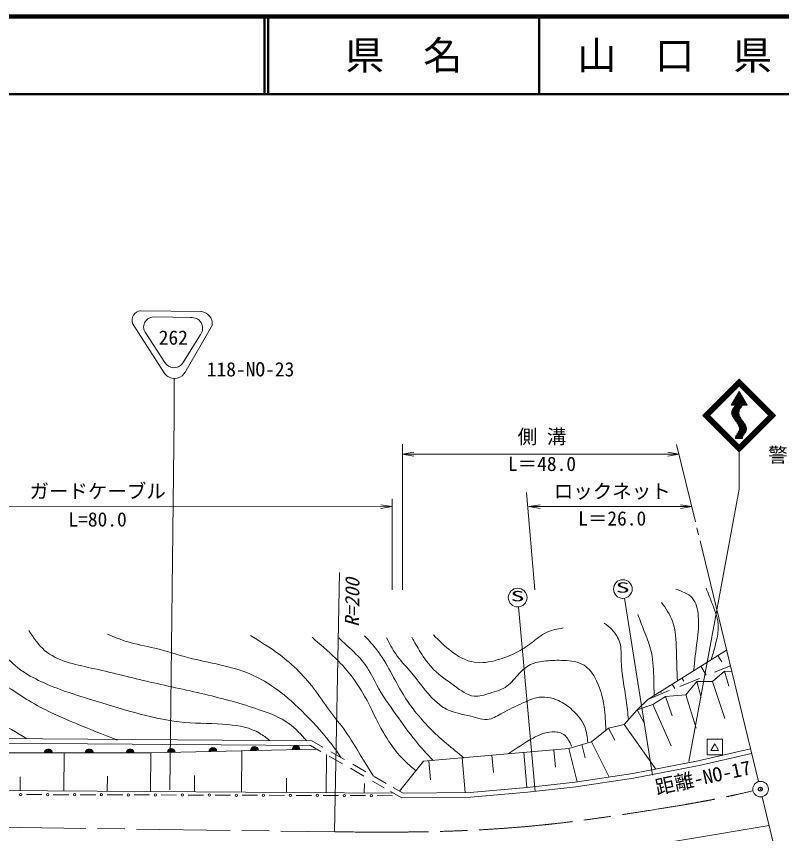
# Model space of a CAD drawing. Units: millimetres, scale not verified. Extents: x 40000 to 680000, y 20000 to 380000.
# Drawn here: x 265940 to 364097, y 275173 to 380000 of the extents above; entities that cross this region are included whole.
import ezdxf
from ezdxf.enums import TextEntityAlignment as Align

# ---------------------------------------------------------------- set-up
doc = ezdxf.new("R2010")
doc.units = ezdxf.units.MM
doc.header["$LTSCALE"] = 1000
doc.header["$PDMODE"] = 32
doc.header["$PDSIZE"] = 500
doc.linetypes.add('CHAIN', pattern=[18.5, 12, -1.5, 3.5, -1.5])
for name, color, linetype, lineweight in [('M-BGD', 7, 'Continuous', 13), ('M-BMK', 2, 'CHAIN', 13), ('M-BMK-SRVR', 3, 'Continuous', 13), ('M-STR-HTXT', 7, 'Continuous', 13), ('M-STR-STR3', 7, 'Continuous', 13), ('M-STR-STRC', 7, 'Continuous', 13), ('M-TTL', 2, 'Continuous', 140), ('M-TTL-LINE', 7, 'Continuous', 50)]:
    doc.layers.add(name, color=color, linetype=linetype, lineweight=lineweight)
doc.layers.add('M-OTRS', color=6, linetype='Continuous')
doc.layers.add('M-TTL-TXT', color=7, linetype='Continuous')
doc.styles.add('ＭＳ ゴシック', font='')
doc.styles.get('ＭＳ ゴシック').set_extended_font_data('MS Gothic')

# ---------------------------------------------------------------- blocks, each defined once
blk = doc.blocks.new('open_arrow')
at = {"color": 0, "linetype": 'Continuous', "lineweight": -2}
blk.add_lwpolyline([(7.5, 1.25), (0, 0), (7.5, -1.25)], dxfattribs=at)

msp = doc.modelspace()

# ---------------------------------------------------------------- linework, layer by layer
at = {"layer": 'M-BGD'}
for p, q in [((346913, 292393), (357026, 298710)), ((356419, 297197), (355910, 298013)), ((357515, 296695), (355474, 295867)), ((354424, 295505), (353715, 296641)), ((355213, 294688), (356749, 295996)), ((356749, 295996), (357321, 294077)), ((356749, 295996), (357694, 295954)), ((353569, 295094), (351017, 294059)), ((351567, 294739), (351315, 295143)), ((351802, 292982), (353223, 294688)), ((353223, 294688), (353777, 292648)), ((353223, 294688), (355213, 294688)), ((355213, 294688), (356819, 289950)), ((349684, 293517), (346913, 292393)), ((350402, 293781), (350047, 294350)), ((347594, 291731), (349186, 292754)), ((348647, 293254), (348547, 293414)), ((349186, 292754), (351802, 292982)), ((349186, 292754), (350074, 290267)), ((351802, 292982), (353116, 288707)), ((346913, 292393), (345547, 291048)), ((345547, 291048), (347594, 291731)), ((347594, 291731), (349916, 286432)), ((343898, 289171), (345547, 291048)), ((345547, 291048), (346504, 289288)), ((339691, 286953), (341908, 288716)), ((341908, 288716), (343898, 289171)), ((341908, 288716), (342685, 287166)), ((343898, 289171), (347953, 283449)), ((303828, 287090), (257142, 287401)), ((303666, 286491), (256951, 286802)), ((303666, 286491), (304994, 285728)), ((303828, 287090), (305260, 286267)), ((336791, 286100), (339691, 286953)), ((338460, 286591), (338890, 284884)), ((339691, 286953), (341973, 282428)), ((283162, 285531), (256930, 285528)), ((272059, 285530), (272026, 280638)), ((283181, 285531), (283148, 280565)), ((304478, 286025), (283162, 285531)), ((294871, 285802), (294835, 280487)), ((305723, 285309), (305690, 280416)), ((306273, 285685), (308041, 284669)), ((318140, 284449), (336791, 286100)), ((327139, 283005), (326942, 285228)), ((331418, 281087), (331019, 285589)), ((335077, 283694), (334880, 285931)), ((336791, 286100), (337856, 281822)), ((360095, 286049), (353408, 284514)), ((360237, 285466), (353533, 283927)), ((306057, 285117), (307751, 284144)), ((315065, 280632), (318140, 284449)), ((319063, 282087), (318848, 284512)), ((323513, 280453), (323120, 284890)), ((353408, 284514), (344994, 282872)), ((308780, 283552), (310510, 282557)), ((309079, 284072), (310766, 283102)), ((353533, 283927), (345095, 282280)), ((266446, 282458), (266434, 280675)), ((277620, 282562), (277607, 280601)), ((288794, 282615), (288781, 280527)), ((300587, 282307), (300574, 280449)), ((311841, 282485), (313380, 281600)), ((344994, 282872), (337627, 281789)), ((345095, 282280), (337704, 281194)), ((310577, 281587), (310569, 280383)), ((311628, 281915), (313121, 281057)), ((314275, 281086), (315533, 280363)), ((331447, 281090), (324149, 280461)), ((337627, 281789), (331447, 281090)), ((337704, 281194), (331506, 280493)), ((255478, 280748), (314336, 280358)), ((269200, 280177), (267223, 280183)), ((272660, 280167), (270683, 280173)), ((276119, 280156), (274142, 280162)), ((279579, 280146), (277602, 280152)), ((283039, 280136), (281062, 280142)), ((286499, 280125), (284522, 280131)), ((289959, 280115), (287982, 280121)), ((293419, 280105), (291442, 280111)), ((296878, 280094), (294901, 280100)), ((300338, 280084), (298361, 280090)), ((303798, 280074), (301821, 280080)), ((307258, 280063), (305281, 280069)), ((310718, 280053), (308741, 280059)), ((314178, 280043), (312201, 280049)), ((313939, 280587), (315376, 279761)), ((324149, 280461), (315533, 280363)), ((331506, 280493), (324179, 279861)), ((324179, 279861), (315376, 279761)), ((336353, 271874), (362480, 276211))]:
    msp.add_line(p, q, dxfattribs=at)
for centre in [(266481, 280185), (269941, 280175), (273401, 280165), (276861, 280154), (280321, 280144), (283781, 280134), (287240, 280123), (290700, 280113), (294160, 280102), (297620, 280092), (301080, 280082), (304540, 280071), (307999, 280061), (311459, 280051)]:
    msp.add_circle(centre, 150, dxfattribs=at)
for centre, radius, start, end in [((291155, 285716), 500, 1.329, 181.329), ((291155, 285716), 500, 1.329, 181.329), ((296484, 285840), 500, 1.329, 181.329), ((296484, 285840), 500, 1.329, 181.329), ((296484, 285840), 450, 1.329, 181.329), ((296484, 285840), 400, 1.329, 181.329), ((296484, 285840), 350, 1.329, 181.329), ((301813, 285963), 500, 1.329, 181.329), ((301813, 285963), 500, 1.329, 181.329), ((301813, 285963), 450, 1.329, 181.329), ((301813, 285963), 400, 1.329, 181.329), ((301813, 285963), 350, 1.329, 181.329), ((301813, 285963), 300, 1.329, 181.329), ((301813, 285963), 250, 1.329, 181.329), ((270046, 285529), 500, 0.00532, 180.00532), ((270046, 285529), 500, 0.00532, 180.00532), ((270046, 285529), 450, 0.00532, 180.00532), ((270046, 285529), 400, 0.00532, 180.00532), ((270046, 285529), 350, 0.00532, 180.00532), ((270046, 285529), 300, 0.00532, 180.00532), ((270046, 285529), 250, 0.00532, 180.00532), ((270046, 285529), 200, 0.00532, 180.00532), ((270046, 285529), 150, 0.00532, 180.00532), ((270046, 285529), 100, 0.00532, 180.00532), ((270046, 285529), 50, 0.00532, 180.00532), ((275292, 285530), 500, 0.00532, 180.00532), ((275292, 285530), 500, 0.00532, 180.00532), ((275292, 285530), 450, 0.00532, 180.00532), ((275292, 285530), 400, 0.00532, 180.00532), ((275292, 285530), 350, 0.00532, 180.00532), ((275292, 285530), 300, 0.00532, 180.00532), ((275292, 285530), 250, 0.00532, 180.00532), ((275292, 285530), 200, 0.00532, 180.00532), ((275292, 285530), 150, 0.00532, 180.00532), ((275292, 285530), 100, 0.00532, 180.00532), ((275292, 285530), 50, 0.00532, 180.00532), ((280539, 285530), 500, 0.00532, 180.00532), ((280539, 285530), 500, 0.00532, 180.00532), ((280539, 285530), 450, 0.00532, 180.00532), ((280539, 285530), 400, 0.00532, 180.00532), ((280539, 285530), 350, 0.00532, 180.00532), ((280539, 285530), 300, 0.00532, 180.00532), ((280539, 285530), 250, 0.00532, 180.00532), ((280539, 285530), 200, 0.00532, 180.00532), ((280539, 285530), 150, 0.00532, 180.00532), ((280539, 285530), 100, 0.00532, 180.00532), ((280539, 285530), 50, 0.00532, 180.00532), ((285826, 285592), 500, 1.329, 181.329), ((285826, 285592), 500, 1.329, 181.329), ((285826, 285592), 450, 1.329, 181.329), ((285826, 285592), 400, 1.329, 181.329), ((285826, 285592), 350, 1.329, 181.329), ((285826, 285592), 300, 1.329, 181.329), ((285826, 285592), 250, 1.329, 181.329), ((285826, 285592), 200, 1.329, 181.329), ((285826, 285592), 150, 1.329, 181.329), ((285826, 285592), 100, 1.329, 181.329), ((285826, 285592), 50, 1.329, 181.329), ((291155, 285716), 450, 1.329, 181.329), ((291155, 285716), 400, 1.329, 181.329), ((291155, 285716), 350, 1.329, 181.329), ((291155, 285716), 300, 1.329, 181.329), ((291155, 285716), 250, 1.329, 181.329), ((291155, 285716), 200, 1.329, 181.329), ((291155, 285716), 150, 1.329, 181.329), ((291155, 285716), 100, 1.329, 181.329), ((291155, 285716), 50, 1.329, 181.329), ((296484, 285840), 300, 1.329, 181.329), ((296484, 285840), 250, 1.329, 181.329), ((296484, 285840), 200, 1.329, 181.329), ((296484, 285840), 150, 1.329, 181.329), ((296484, 285840), 100, 1.329, 181.329), ((296484, 285840), 50, 1.329, 181.329), ((301813, 285963), 200, 1.329, 181.329), ((301813, 285963), 150, 1.329, 181.329), ((301813, 285963), 100, 1.329, 181.329), ((301813, 285963), 50, 1.329, 181.329)]:
    msp.add_arc(centre, radius, start, end, dxfattribs=at)
for points, knots in [([(352802, 296071), (352950, 297343), (353098, 298614), (353249, 299870), (353377, 300926), (353507, 301971), (353410, 303083), (353335, 303936), (353128, 304827), (352606, 305413), (352104, 305977), (351311, 306257), (350517, 306538)], [0, 0, 0, 0, 1, 1, 1, 2, 2, 2, 3, 3, 3, 4, 4, 4, 4]), ([(355042, 297470), (355275, 298241), (355507, 299012), (355700, 299803), (355850, 300422), (355977, 301053), (355967, 301678), (355952, 302681), (355587, 303667), (355217, 304623), (354951, 305312), (354682, 305985), (354414, 306659)], [0, 0, 0, 0, 1, 1, 1, 2, 2, 2, 3, 3, 3, 4, 4, 4, 4]), ([(350726, 294775), (350678, 296064), (350629, 297353), (350592, 298673), (350556, 299955), (350531, 301266), (350094, 302429), (349774, 303282), (349232, 304055), (348691, 304828)], [0, 0, 0, 0, 1, 1, 1, 2, 2, 2, 3, 3, 3, 3]), ([(347743, 292911), (347725, 293709), (347707, 294507), (347682, 295310), (347643, 296491), (347587, 297684), (347295, 298818), (347083, 299640), (346746, 300431), (346432, 301226), (346163, 301908), (345911, 302593), (345659, 303277)], [0, 0, 0, 0, 1, 1, 1, 2, 2, 2, 3, 3, 3, 4, 4, 4, 4]), ([(262365, 302509), (262925, 300937), (263485, 299365), (264456, 298096), (265689, 296485), (267584, 295361), (269507, 294497), (271700, 293512), (273931, 292864), (276185, 292175), (279916, 291036), (283712, 289786), (287565, 289448), (289383, 289288), (291214, 289331), (293080, 289158), (294504, 289026), (295948, 288767), (297145, 288055), (297594, 287788), (298008, 287457), (298422, 287126)], [0, 0, 0, 0, 1, 1, 1, 2, 2, 2, 3, 3, 3, 4, 4, 4, 5, 5, 5, 6, 6, 6, 7, 7, 7, 7]), ([(344444, 289793), (344366, 290623), (344287, 291453), (344174, 292278), (343941, 293968), (343561, 295636), (343519, 297361), (343501, 298134), (343550, 298918), (343341, 299650), (343161, 300279), (342791, 300869), (342330, 301345), (342029, 301655), (341689, 301916), (341349, 302177)], [0, 0, 0, 0, 1, 1, 1, 2, 2, 2, 3, 3, 3, 4, 4, 4, 5, 5, 5, 5]), ([(267533, 301232), (268149, 300301), (268766, 299369), (269565, 298678), (271131, 297323), (273397, 296890), (275546, 296414), (277992, 295872), (280284, 295275), (282629, 294731), (285101, 294156), (287631, 293640), (290119, 293048), (292466, 292488), (294775, 291861), (297086, 291074), (298438, 290614), (299791, 290100), (300919, 289275), (301756, 288662), (302470, 287878), (303184, 287095)], [0, 0, 0, 0, 1, 1, 1, 2, 2, 2, 3, 3, 3, 4, 4, 4, 5, 5, 5, 6, 6, 6, 7, 7, 7, 7]), ([(336087, 301552), (335345, 301424), (334604, 301296), (333946, 300987), (333248, 300659), (332645, 300128), (332014, 299649), (331390, 299176), (330738, 298754), (330052, 298400), (329281, 298002), (328467, 297689), (327614, 297449), (326650, 297178), (325635, 297000), (324671, 297151), (323597, 297320), (322585, 297897), (321698, 298578), (320873, 299212), (320156, 299935), (319439, 300659)], [0, 0, 0, 0, 1, 1, 1, 2, 2, 2, 3, 3, 3, 4, 4, 4, 5, 5, 5, 6, 6, 6, 7, 7, 7, 7]), ([(307619, 284912), (307139, 285589), (306659, 286267), (306151, 286923), (305058, 288338), (303838, 289654), (302554, 290906), (301383, 292048), (300159, 293137), (298808, 294057), (297908, 294670), (296951, 295208), (295954, 295632), (293450, 296699), (290691, 297050), (288046, 297742), (286589, 298124), (285166, 298608), (283705, 298961), (282497, 299253), (281262, 299454), (280078, 299823), (279238, 300084), (278425, 300429), (277611, 300774)], [0, 0, 0, 0, 1, 1, 1, 2, 2, 2, 3, 3, 3, 4, 4, 4, 5, 5, 5, 6, 6, 6, 7, 7, 7, 8, 8, 8, 8]), ([(311746, 282540), (311174, 283452), (310603, 284365), (310046, 285288), (309440, 286292), (308851, 287308), (308173, 288261), (307514, 289186), (306770, 290052), (306092, 290966), (305388, 291913), (304755, 292911), (304040, 293849), (303389, 294703), (302671, 295508), (301899, 296257), (301091, 297043), (300225, 297769), (299313, 298427), (298236, 299204), (297095, 299886), (295953, 300567)], [0, 0, 0, 0, 1, 1, 1, 2, 2, 2, 3, 3, 3, 4, 4, 4, 5, 5, 5, 6, 6, 6, 7, 7, 7, 7]), ([(317171, 283246), (316465, 283863), (315759, 284481), (315130, 285170), (314311, 286066), (313621, 287083), (313019, 288142), (312151, 289668), (311465, 291281), (310610, 292810), (310021, 293863), (309350, 294876), (308588, 295812), (308052, 296471), (307471, 297091), (306864, 297685), (305905, 298622), (304883, 299491), (303861, 300360)], [0, 0, 0, 0, 1, 1, 1, 2, 2, 2, 3, 3, 3, 4, 4, 4, 5, 5, 5, 6, 6, 6, 6]), ([(319385, 284560), (318612, 285392), (317839, 286225), (317121, 287102), (316247, 288170), (315455, 289304), (314653, 290432), (313773, 291670), (312883, 292900), (312156, 294237), (311688, 295097), (311288, 296000), (310729, 296793), (310154, 297608), (309412, 298305), (308677, 298993), (308220, 299421), (307765, 299846), (307310, 300271)], [0, 0, 0, 0, 1, 1, 1, 2, 2, 2, 3, 3, 3, 4, 4, 4, 5, 5, 5, 6, 6, 6, 6]), ([(323388, 284864), (321845, 286105), (320302, 287345), (318917, 288754), (317642, 290051), (316502, 291491), (315549, 293050), (314396, 294938), (313518, 297000), (312181, 298740), (311699, 299368), (311156, 299953), (310614, 300539)], [0, 0, 0, 0, 1, 1, 1, 2, 2, 2, 3, 3, 3, 4, 4, 4, 4]), ([(339239, 286896), (339169, 287537), (339098, 288179), (338882, 288769), (338567, 289633), (337942, 290388), (337247, 291028), (336709, 291524), (336128, 291951), (335463, 292247), (334588, 292637), (333566, 292799), (332639, 292604), (332004, 292470), (331414, 292169), (330826, 291890), (329967, 291482), (329115, 291119), (328269, 290641), (327724, 290332), (327181, 289975), (326604, 289868), (325849, 289727), (325034, 290014), (324226, 290224), (323133, 290509), (322053, 290653), (321104, 291146), (320578, 291420), (320092, 291801), (319648, 292216), (318424, 293358), (317515, 294754), (316437, 296021), (315815, 296751), (315137, 297439), (314593, 298221), (314147, 298862), (313790, 299567), (313434, 300272)], [0, 0, 0, 0, 1, 1, 1, 2, 2, 2, 3, 3, 3, 4, 4, 4, 5, 5, 5, 6, 6, 6, 7, 7, 7, 8, 8, 8, 9, 9, 9, 10, 10, 10, 11, 11, 11, 12, 12, 12, 13, 13, 13, 13]), ([(341567, 288445), (341513, 289447), (341459, 290449), (341320, 291445), (341136, 292754), (340805, 294052), (340130, 295220), (339779, 295830), (339334, 296404), (338763, 296766), (338019, 297238), (337060, 297350), (336147, 297390), (335369, 297424), (334623, 297405), (333858, 297330), (333173, 297264), (332473, 297152), (331866, 296855), (331326, 296591), (330860, 296180), (330439, 295725), (329914, 295157), (329460, 294519), (328863, 294090), (328230, 293633), (327436, 293411), (326634, 293168), (325971, 292967), (325303, 292752), (324672, 292811), (323771, 292895), (322946, 293536), (322145, 294119), (321197, 294809), (320282, 295417), (319499, 296199), (318828, 296869), (318254, 297666), (317744, 298488), (317364, 299103), (317019, 299732), (316674, 300361)], [0, 0, 0, 0, 1, 1, 1, 2, 2, 2, 3, 3, 3, 4, 4, 4, 5, 5, 5, 6, 6, 6, 7, 7, 7, 8, 8, 8, 9, 9, 9, 10, 10, 10, 11, 11, 11, 12, 12, 12, 13, 13, 13, 14, 14, 14, 14]), ([(278856, 287182), (277073, 287886), (275289, 288590), (273514, 289330), (271464, 290185), (269426, 291089), (267534, 292233), (265791, 293286), (264173, 294543), (262308, 295425), (260974, 296056), (259515, 296496), (258069, 296528), (256130, 296572), (254216, 295883), (252322, 295308), (251112, 294942), (249910, 294622), (248709, 294302)], [0, 0, 0, 0, 1, 1, 1, 2, 2, 2, 3, 3, 3, 4, 4, 4, 5, 5, 5, 6, 6, 6, 6]), ([(267302, 287333), (265990, 288134), (264677, 288935), (263295, 289620), (262200, 290162), (261062, 290632), (259870, 290897), (258676, 291162), (257428, 291222), (256212, 291070), (255296, 290956), (254398, 290721), (253483, 290664), (253158, 290643), (252830, 290645), (252502, 290647)], [0, 0, 0, 0, 1, 1, 1, 2, 2, 2, 3, 3, 3, 4, 4, 4, 5, 5, 5, 5]), ([(329018, 285412), (330058, 286116), (331099, 286819), (332213, 287420), (332972, 287829), (333765, 288191), (334652, 288233), (335186, 288258), (335754, 288167), (336161, 287885), (336636, 287555), (336892, 286965), (337148, 286375)], [0, 0, 0, 0, 1, 1, 1, 2, 2, 2, 3, 3, 3, 4, 4, 4, 4])]:
    msp.add_open_spline(points, degree=3, knots=knots, dxfattribs=at)
at = {"layer": 'M-BMK'}
msp.add_line((262849, 276010), (306808, 275403), dxfattribs=at)
msp.add_open_spline([(306808, 275403), (311059, 275371), (315310, 275339), (319560, 275439), (324227, 275549), (328893, 275818), (333536, 276297), (338479, 276807), (343395, 277555), (348303, 278342), (351148, 278799), (353990, 279269), (356808, 279859), (358012, 280112), (359212, 280387), (360413, 280661)], degree=3, knots=[0, 0, 0, 0, 1, 1, 1, 2, 2, 2, 3, 3, 3, 4, 4, 4, 5, 5, 5, 5], dxfattribs=at)
at = {"layer": 'M-BMK-SRVR'}
for p, q in [((350629, 325105), (353036, 315175)), ((353230, 314377), (353438, 313516)), ((353631, 312722), (361115, 281848)), ((361588, 279896), (367644, 254914))]:
    msp.add_line(p, q, dxfattribs=at)
msp.add_circle((361389, 280883), 1000, dxfattribs=at)
at = {"layer": 'M-OTRS'}
msp.add_point((361366, 280882), dxfattribs=at)
at = {"layer": 'M-STR-HTXT'}
for p, q in [((306744, 275404), (307384, 308654)), ((354523, 287300), (354524, 285300)), ((356523, 287300), (354523, 287300)), ((356524, 285300), (356523, 287300)), ((355015, 285827), (355523, 286700)), ((356015, 285827), (355523, 286700)), ((354524, 285300), (356524, 285300)), ((356015, 285827), (355015, 285827))]:
    msp.add_line(p, q, dxfattribs=at)
at = {"layer": 'M-STR-STR3'}
for p, q in [((315469, 325129), (315470, 306459)), ((315469, 323848), (350932, 323851)), ((332419, 306461), (331363, 318921)), ((314146, 306459), (314145, 318113)), ((241613, 317107), (314145, 317113)), ((331692, 317115), (352564, 317117))]:
    msp.add_line(p, q, dxfattribs=at)
at = {"layer": 'M-STR-STRC'}
for p, q in [((281909, 342228), (289660, 342162)), ((283518, 341447), (288483, 341361)), ((280848, 340612), (284910, 334257)), ((291080, 340413), (287538, 334273)), ((282556, 339364), (284993, 335606)), ((289550, 339187), (287238, 335469)), ((286165, 333538), (286172, 328689)), ((358643, 333474), (353977, 328807)), ((358643, 333474), (363311, 328808)), ((358643, 333333), (354118, 328807)), ((358643, 333191), (354260, 328807)), ((358643, 333050), (354401, 328807)), ((358714, 332979), (354472, 328736)), ((358785, 332908), (354542, 328665)), ((358855, 332838), (354613, 328595)), ((358431, 332838), (362674, 328595)), ((358502, 332908), (362745, 328666)), ((358573, 332979), (362816, 328737)), ((358643, 333333), (363169, 328808)), ((358643, 333191), (363028, 328808)), ((358643, 333050), (362886, 328808)), ((357626, 330139), (358643, 331901)), ((358968, 331339), (358319, 331339)), ((358910, 331439), (358377, 331439)), ((358852, 331539), (358435, 331539)), ((358794, 331639), (358492, 331639)), ((358737, 331739), (358550, 331739)), ((358679, 331839), (358608, 331839)), ((359661, 330139), (358643, 331901)), ((357626, 330139), (358657, 331170)), ((359587, 330239), (357684, 330239)), ((359487, 330339), (357742, 330339)), ((359387, 330439), (357800, 330439)), ((359430, 330539), (357857, 330539)), ((359372, 330639), (357915, 330639)), ((359314, 330739), (357973, 330739)), ((359256, 330839), (358031, 330839)), ((359199, 330939), (358088, 330939)), ((359141, 331039), (358146, 331039)), ((359083, 331139), (358204, 331139)), ((359025, 331239), (358261, 331239)), ((359625, 330202), (358657, 331170)), ((359661, 330139), (357626, 330139)), ((358656, 329239), (357663, 329239)), ((358677, 329339), (357679, 329339)), ((358710, 329439), (357711, 329439)), ((358750, 329539), (357759, 329539)), ((358796, 329639), (357806, 329639)), ((358858, 329739), (357873, 329739)), ((358929, 329839), (357934, 329839)), ((358993, 329939), (358004, 329939)), ((359068, 330039), (358074, 330039)), ((358126, 330139), (358126, 330136)), ((359144, 330139), (358144, 330139)), ((359125, 330202), (359625, 330202)), ((286172, 328689), (285640, 280777)), ((353977, 328807), (358644, 324140)), ((354118, 328807), (358644, 324282)), ((354260, 328807), (358644, 324423)), ((354401, 328807), (358644, 324565)), ((354472, 328878), (358715, 324635)), ((354542, 328948), (358785, 324706)), ((354613, 329019), (358856, 324777)), ((358643, 329139), (357642, 329139)), ((358656, 329039), (357661, 329039)), ((358670, 328939), (357677, 328939)), ((358697, 328839), (357712, 328839)), ((358742, 328739), (357752, 328739)), ((358780, 328639), (357798, 328639)), ((358841, 328539), (357860, 328539)), ((358899, 328439), (357929, 328439)), ((358968, 328339), (357989, 328339)), ((359043, 328239), (358064, 328239)), ((359118, 328139), (358144, 328139)), ((362674, 329020), (358432, 324777)), ((362745, 328949), (358503, 324706)), ((362816, 328878), (358573, 324635)), ((362886, 328808), (358644, 324565)), ((363028, 328808), (358644, 324423)), ((363169, 328808), (358644, 324282)), ((363311, 328808), (358644, 324140)), ((359188, 328039), (358208, 328039)), ((359265, 327939), (358289, 327939)), ((359336, 327839), (358359, 327839)), ((359400, 327739), (358419, 327739)), ((359467, 327639), (358484, 327639)), ((359513, 327539), (358533, 327539)), ((359565, 327439), (358579, 327439)), ((359602, 327339), (358608, 327339)), ((359621, 327239), (358628, 327239)), ((359639, 327139), (358643, 327139)), ((359123, 326039), (358144, 326039)), ((359144, 326139), (358176, 326139)), ((359215, 326239), (358225, 326239)), ((359284, 326339), (358299, 326339)), ((359352, 326439), (358368, 326439)), ((359418, 326539), (358430, 326539)), ((359485, 326639), (358492, 326639)), ((359532, 326739), (358537, 326739)), ((359578, 326839), (358585, 326839)), ((359607, 326939), (358616, 326939)), ((359622, 327039), (358631, 327039)), ((359106, 325939), (358144, 325939)), ((359065, 325839), (358144, 325839)), ((358644, 324140), (358645, 319340)), ((358645, 319340), (352176, 284427)), ((343920, 305364), (347542, 282689)), ((330349, 304252), (332503, 280579))]:
    msp.add_line(p, q, dxfattribs=at)
for centre in [(343730, 306549), (330240, 305447)]:
    msp.add_circle(centre, 1200, dxfattribs=at)
for centre, radius, start, end in [((281973, 341029), 1203, 94.43808, 199.67103), ((289446, 340549), 1628, 356.45674, 80.70918), ((283535, 340175), 1272, 90.75976, 219.65086), ((288461, 340000), 1369, 325.2871, 97.7045), ((286160, 336266), 1340, 209.48585, 323.54561), ((286218, 335088), 1537, 204.27269, 309.48746), ((286218, 335088), 1537, 310.02429, 329.28707)]:
    msp.add_arc(centre, radius, start, end, dxfattribs=at)
at = {"layer": 'M-TTL'}
msp.add_line((680000, 380000), (40000, 380000), dxfattribs=at)
at = {"layer": 'M-TTL-LINE'}
for p, q in [((297750, 380000), (297750, 370000)), ((298250, 380000), (298250, 370000)), ((333000, 380000), (333000, 370000)), ((40000, 370000), (680000, 370000))]:
    msp.add_line(p, q, dxfattribs=at)

# ---------------------------------------------------------------- block references
at = {"layer": 'M-STR-STR3', "xscale": 193, "yscale": 193}
for p in [(315469, 323848), (331692, 317115)]:
    msp.add_blockref('open_arrow', p, dxfattribs=at)
at = {"layer": 'M-STR-STR3', "xscale": 193, "yscale": 193, "rotation": 180}
for p in [(350932, 323851), (314145, 317113), (352564, 317117)]:
    msp.add_blockref('open_arrow', p, dxfattribs=at)

# ---------------------------------------------------------------- texts
at = {"layer": 'M-STR-HTXT', "style": 'ＭＳ ゴシック', "oblique": 15}
msp.add_text('R=200', height=1833, rotation=89.498, dxfattribs=at).set_placement((310448, 301687), align=Align.BOTTOM_LEFT)
at = {"layer": 'M-STR-HTXT', "style": 'ＭＳ ゴシック'}
msp.add_text('距離-NO-17', height=1833, rotation=12.206, dxfattribs=at).set_placement((348220, 279629), align=Align.BOTTOM_LEFT)
at = {"layer": 'M-STR-STR3', "style": 'ＭＳ ゴシック'}
for s, p in [('側 溝', (330241, 327020)), ('L＝48.0', (328991, 323520)), ('ガードケーブル', (267617, 320014)), ('ロックネット', (334867, 320020)), ('L＝26.0', (337992, 316521))]:
    msp.add_text(s, height=1833, rotation=0.005, dxfattribs=at).set_placement(p, align=Align.TOP_LEFT)
msp.add_text('L=80.0', height=1833, rotation=0.005, dxfattribs=at).set_placement((272617, 314015), align=Align.BOTTOM_LEFT)
at = {"layer": 'M-STR-STRC', "style": 'ＭＳ ゴシック'}
for s, p in [('262', (284203, 337335)), ('118-NO-23', (290365, 333266)), ('警戒-NO-44', (362367, 322273))]:
    msp.add_text(s, height=1833, rotation=0.005, dxfattribs=at).set_placement(p, align=Align.BOTTOM_LEFT)
at = {"layer": 'M-STR-STRC', "style": 'ＭＳ ゴシック', "width": 2}
for p in [(342812, 305686), (329322, 304584)]:
    msp.add_text('S', height=1320, rotation=0.005, dxfattribs=at).set_placement(p, align=Align.BOTTOM_LEFT)
at = {"layer": 'M-TTL-TXT', "style": 'ＭＳ ゴシック'}
for s, p in [('県\u3000名', (315625, 375000)), ('山\u3000口\u3000県', (350375, 375000))]:
    msp.add_text(s, height=3666, dxfattribs=at).set_placement(p, align=Align.MIDDLE_CENTER)

doc.saveas('drawing.dxf')
